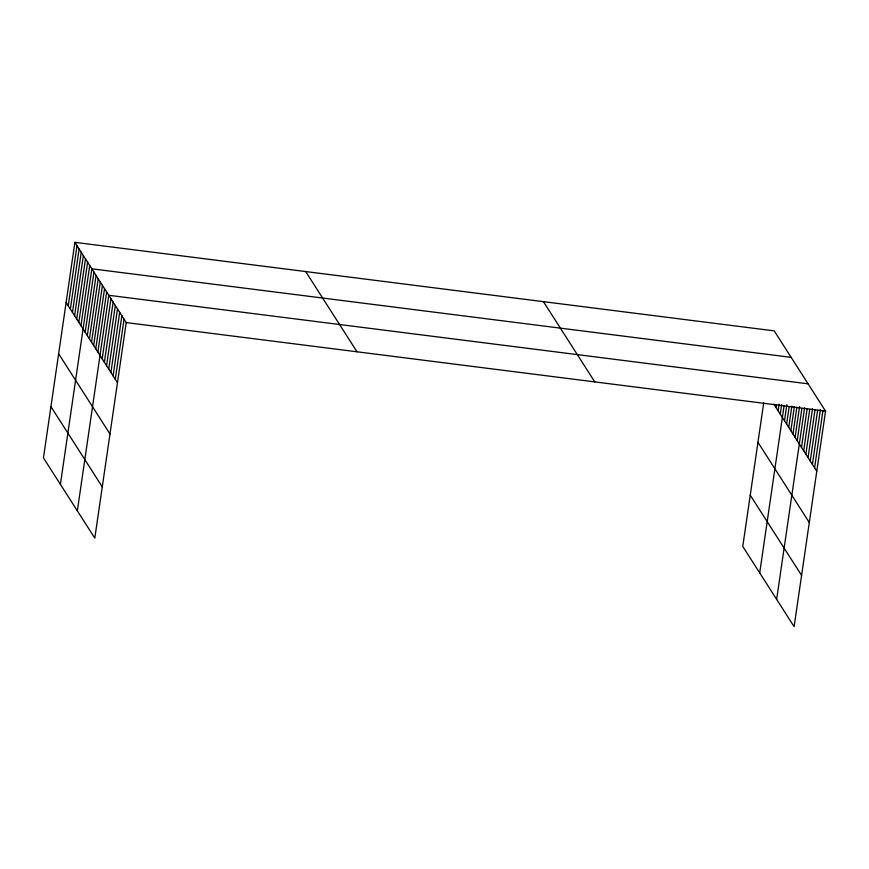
<?xml version="1.0" encoding="UTF-8"?>
<svg xmlns="http://www.w3.org/2000/svg" width="869" height="869" viewBox="0 0 869 869"><rect width="100%" height="100%" fill="white"/><g stroke="black" fill="none" stroke-linecap="round" stroke-linejoin="round"><path stroke-width="1.3" d="M74.897 242.342L43.45 457.887L94.797 538.128L126.233 322.573L74.897 242.342L774.203 330.872L825.55 411.113L794.103 626.658L742.767 546.427L763.71 402.847M68.238 305.79L77.015 245.645M70.356 309.092L79.133 248.958M72.475 312.406L81.251 252.271M74.593 315.719L83.37 255.584M76.711 319.021L85.488 258.886M78.829 322.334L87.606 262.199M80.947 325.647L89.724 265.512M60.395 484.37L91.842 268.814L791.148 357.355M85.184 332.262L93.961 272.127M87.302 335.575L96.079 275.44M89.42 338.888L98.197 278.743M91.538 342.19L100.315 282.056M93.656 345.504L102.433 285.369M95.775 348.817L104.541 288.682M97.893 352.119L106.659 291.984M77.341 510.842L108.777 295.297L808.094 383.826M102.194 358.843L110.96 298.708M104.378 362.254L113.144 302.119M106.55 365.664L115.327 305.53M108.734 369.075L117.511 308.94M110.917 372.486L119.694 312.351M113.1 375.897L121.877 315.762M115.284 379.308L124.061 319.162M776.028 407.561L776.408 404.889M778.146 410.863L779.113 404.183M780.264 414.176L781.622 404.824M759.702 572.899L784.131 405.465M784.49 420.802L786.836 404.758M786.608 424.105L789.15 406.735M788.726 427.418L791.855 406.04M790.844 430.731L794.353 406.67M792.962 434.033L796.862 407.311M795.081 437.346L799.567 406.605M797.199 440.659L801.881 408.582M776.647 599.382L804.585 407.887M801.5 447.372L807.16 408.626M803.684 450.783L809.723 409.353M805.867 454.194L812.493 408.756M808.051 457.605L815.068 409.495M810.234 461.015L817.642 410.233M812.417 464.426L820.401 409.636M814.59 467.837L822.976 410.374M126.233 322.573L825.55 411.113M773.91 404.248L816.773 471.248M757.953 442.299L809.3 522.53M750.24 495.134L801.587 575.376M543.429 301.652L594.776 381.893M305.671 271.552L357.007 351.793M66.12 302.477L117.467 382.718M58.636 353.759L109.983 434M50.934 406.605L102.27 486.846"/></g></svg>
